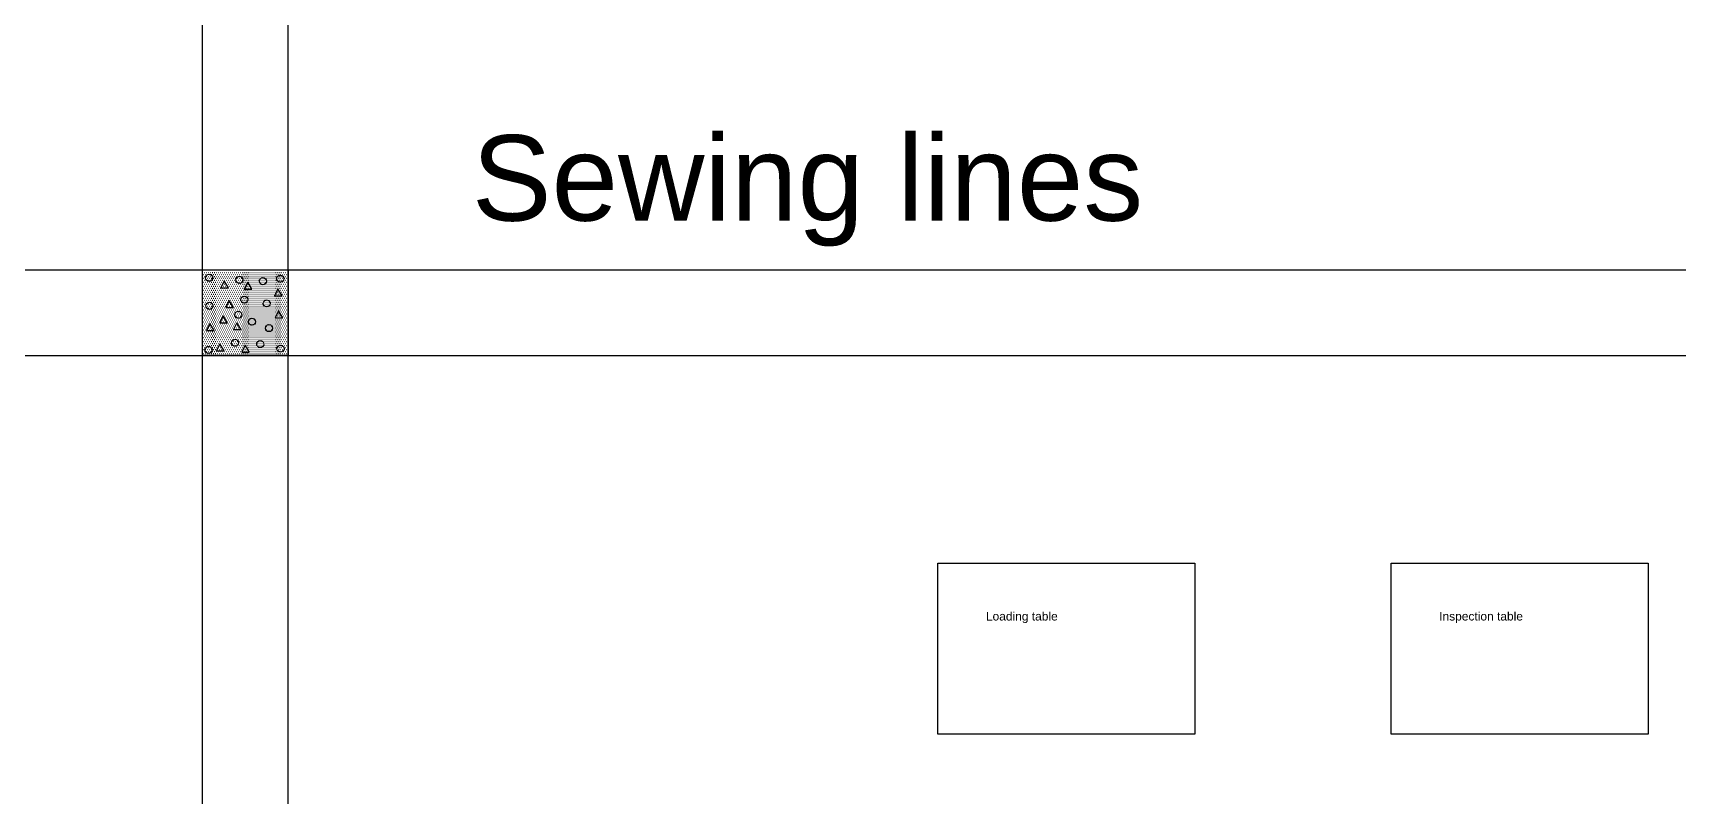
# Model space of a CAD drawing. Header units: feet. Extents: x 200 to 992, y 45 to 257.
# Drawn here: x 237.35 to 275.79, y 162.11 to 179.96 of the extents above; entities that cross this region are included whole.
import ezdxf

# ---------------------------------------------------------------- set-up
doc = ezdxf.new("R2010")
doc.units = ezdxf.units.FT
doc.header["$MEASUREMENT"] = 0
for name, color, linetype in [('beampillar', 80, 'Continuous'), ('hatch pillar', 20, 'Continuous'), ('prep side', 220, 'Continuous'), ('shank', 77, 'Continuous')]:
    doc.layers.add(name, color=color, linetype=linetype)
doc.styles.get("Standard").update_dxf_attribs({"font": 'arial.ttf'})

# ---------------------------------------------------------------- blocks, each defined once
blk = doc.blocks.new('sewing line')
at = {"linetype": 'ByBlock'}
for points in [[(-154.48069, 72.97543), (-148.48069, 72.97543), (-148.48069, 68.97543), (-154.48069, 68.97543)], [(-143.89099, 72.97543), (-137.89099, 72.97543), (-137.89099, 68.97543), (-143.89099, 68.97543)]]:
    blk.add_lwpolyline(points, close=True, dxfattribs=at)
at = {"linetype": 'ByBlock', "char_height": 0.2, "attachment_point": 1}
for s, insert in [('Loading table', (-153.36041, 71.83381)), ('Inspection table', (-142.7707, 71.83381))]:
    blk.add_mtext_dynamic_manual_height_columns(s, width=3.4853772, gutter_width=1, heights=[0], dxfattribs=dict(at, insert=insert))
blk = doc.blocks.new('hatchedpillar')
at = {"layer": 'hatch pillar', "linetype": 'ByBlock', "true_color": 0xf4ee51}
h = blk.add_hatch(dxfattribs=at)
h.set_pattern_fill('DOTS', color=41, scale=0.74)
h.set_pattern_definition([(0, (39.4823, -80.014843), (0.023125, 0.04625), [0, -0.04625])])
h.paths.add_polyline_path([(243.3, 174.403), (241.3, 174.403), (241.3, 172.403), (243.3, 172.403)])
at = {"layer": 'hatch pillar', "linetype": 'Continuous', "lineweight": -3, "ltscale": 2}
for p, q in [((241.821, 174.163), (241.744, 174.001)), ((241.922, 174.001), (241.821, 174.163)), ((242.37, 174.132), (242.292, 173.97)), ((242.47, 173.97), (242.37, 174.132)), ((241.744, 174.001), (241.922, 174.001)), ((242.292, 173.97), (242.47, 173.97)), ((243.077, 173.973), (243, 173.811)), ((243, 173.811), (243.177, 173.811)), ((243.177, 173.811), (243.077, 173.973)), ((241.937, 173.7), (241.86, 173.538)), ((241.86, 173.538), (242.037, 173.538)), ((242.037, 173.538), (241.937, 173.7)), ((243.091, 173.458), (243.014, 173.296)), ((243.191, 173.296), (243.091, 173.458)), ((241.487, 173.162), (241.41, 173)), ((241.41, 173), (241.588, 173)), ((241.588, 173), (241.487, 173.162)), ((241.798, 173.345), (241.721, 173.183)), ((241.721, 173.183), (241.898, 173.183)), ((241.898, 173.183), (241.798, 173.345)), ((242.115, 173.183), (242.037, 173.021)), ((242.037, 173.021), (242.215, 173.021)), ((242.215, 173.021), (242.115, 173.183)), ((243.014, 173.296), (243.191, 173.296)), ((241.721, 172.689), (241.644, 172.527)), ((241.821, 172.527), (241.721, 172.689)), ((242.308, 172.659), (242.231, 172.497)), ((242.408, 172.497), (242.308, 172.659)), ((241.644, 172.527), (241.821, 172.527)), ((242.231, 172.497), (242.408, 172.497))]:
    blk.add_line(p, q, dxfattribs=at)
for centre in [(241.469, 174.234), (242.177, 174.186), (242.725, 174.155), (243.13, 174.213), (242.292, 173.723), (241.476, 173.578), (242.153, 173.368), (242.812, 173.635), (242.47, 173.206), (242.868, 173.056), (241.455, 172.548), (242.076, 172.713), (242.663, 172.682), (243.137, 172.576)]:
    blk.add_circle(centre, 0.0821, dxfattribs=at)

msp = doc.modelspace()

# ---------------------------------------------------------------- linework, layer by layer
at = {"layer": 'beampillar', "linetype": 'ByBlock'}
for p, q in [((241.3173, 89.8907), (241.3173, 254.41766)), ((243.3173, 89.8907), (243.3173, 254.41766)), ((199.8173, 174.41766), (457.29065, 174.41766)), ((199.8173, 172.41766), (457.29065, 172.41766))]:
    msp.add_line(p, q, dxfattribs=at)
msp.add_lwpolyline([(241.3173, 174.41766), (243.3173, 174.41766), (243.3173, 172.41766), (241.3173, 172.41766)], close=True, dxfattribs=at)

# ---------------------------------------------------------------- block references
at = {"layer": 'prep side', "linetype": 'ByBlock'}
msp.add_blockref('hatchedpillar', (0, 0), dxfattribs=at)
at = {"layer": 'shank', "linetype": 'ByBlock'}
msp.add_blockref('sewing line', (412.97838, 94.58499), dxfattribs=at)

# ---------------------------------------------------------------- texts
at = {"layer": 'prep side', "linetype": 'ByBlock', "insert": (247.60694, 177.56958), "char_height": 2, "attachment_point": 1}
msp.add_mtext_dynamic_manual_height_columns('Sewing lines', width=23.9175809, gutter_width=1, heights=[0.26221], dxfattribs=at)

doc.saveas('drawing.dxf')
